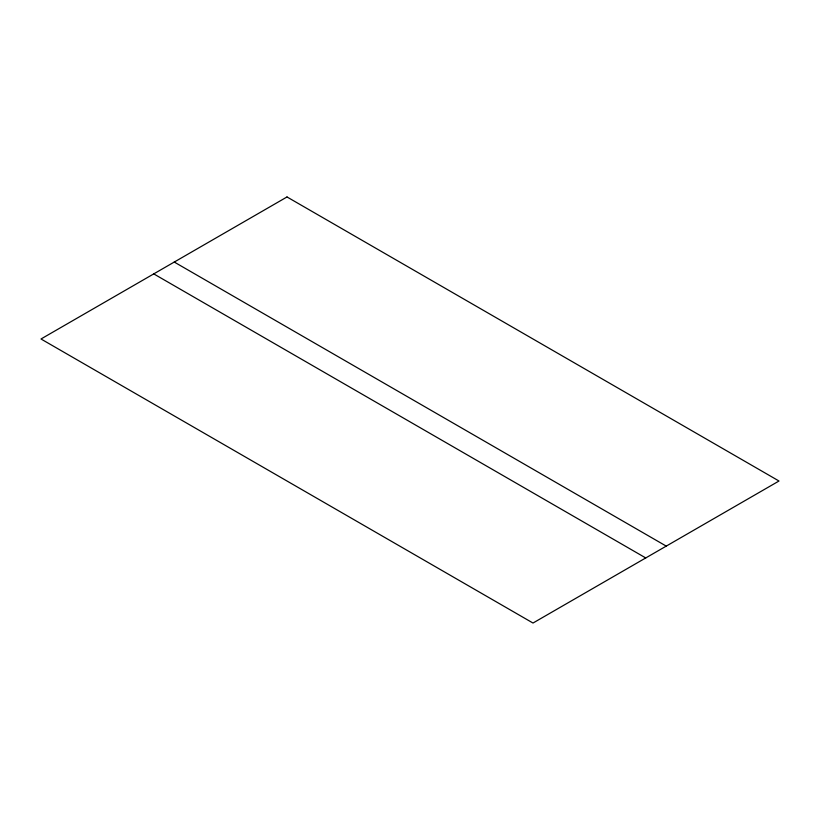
<?xml version="1.0" encoding="UTF-8"?>
<svg xmlns="http://www.w3.org/2000/svg" width="820" height="820" viewBox="0 0 820 820"><rect width="100%" height="100%" fill="white"/><g stroke="black" fill="none" stroke-linecap="round" stroke-linejoin="round"><path stroke-width="1.23" d="M174.25 262.051L666.25 546.11M153.75 273.89L645.75 557.948M287 196.964L41 338.988L533 623.036L779 481.012L287 196.964"/></g></svg>
